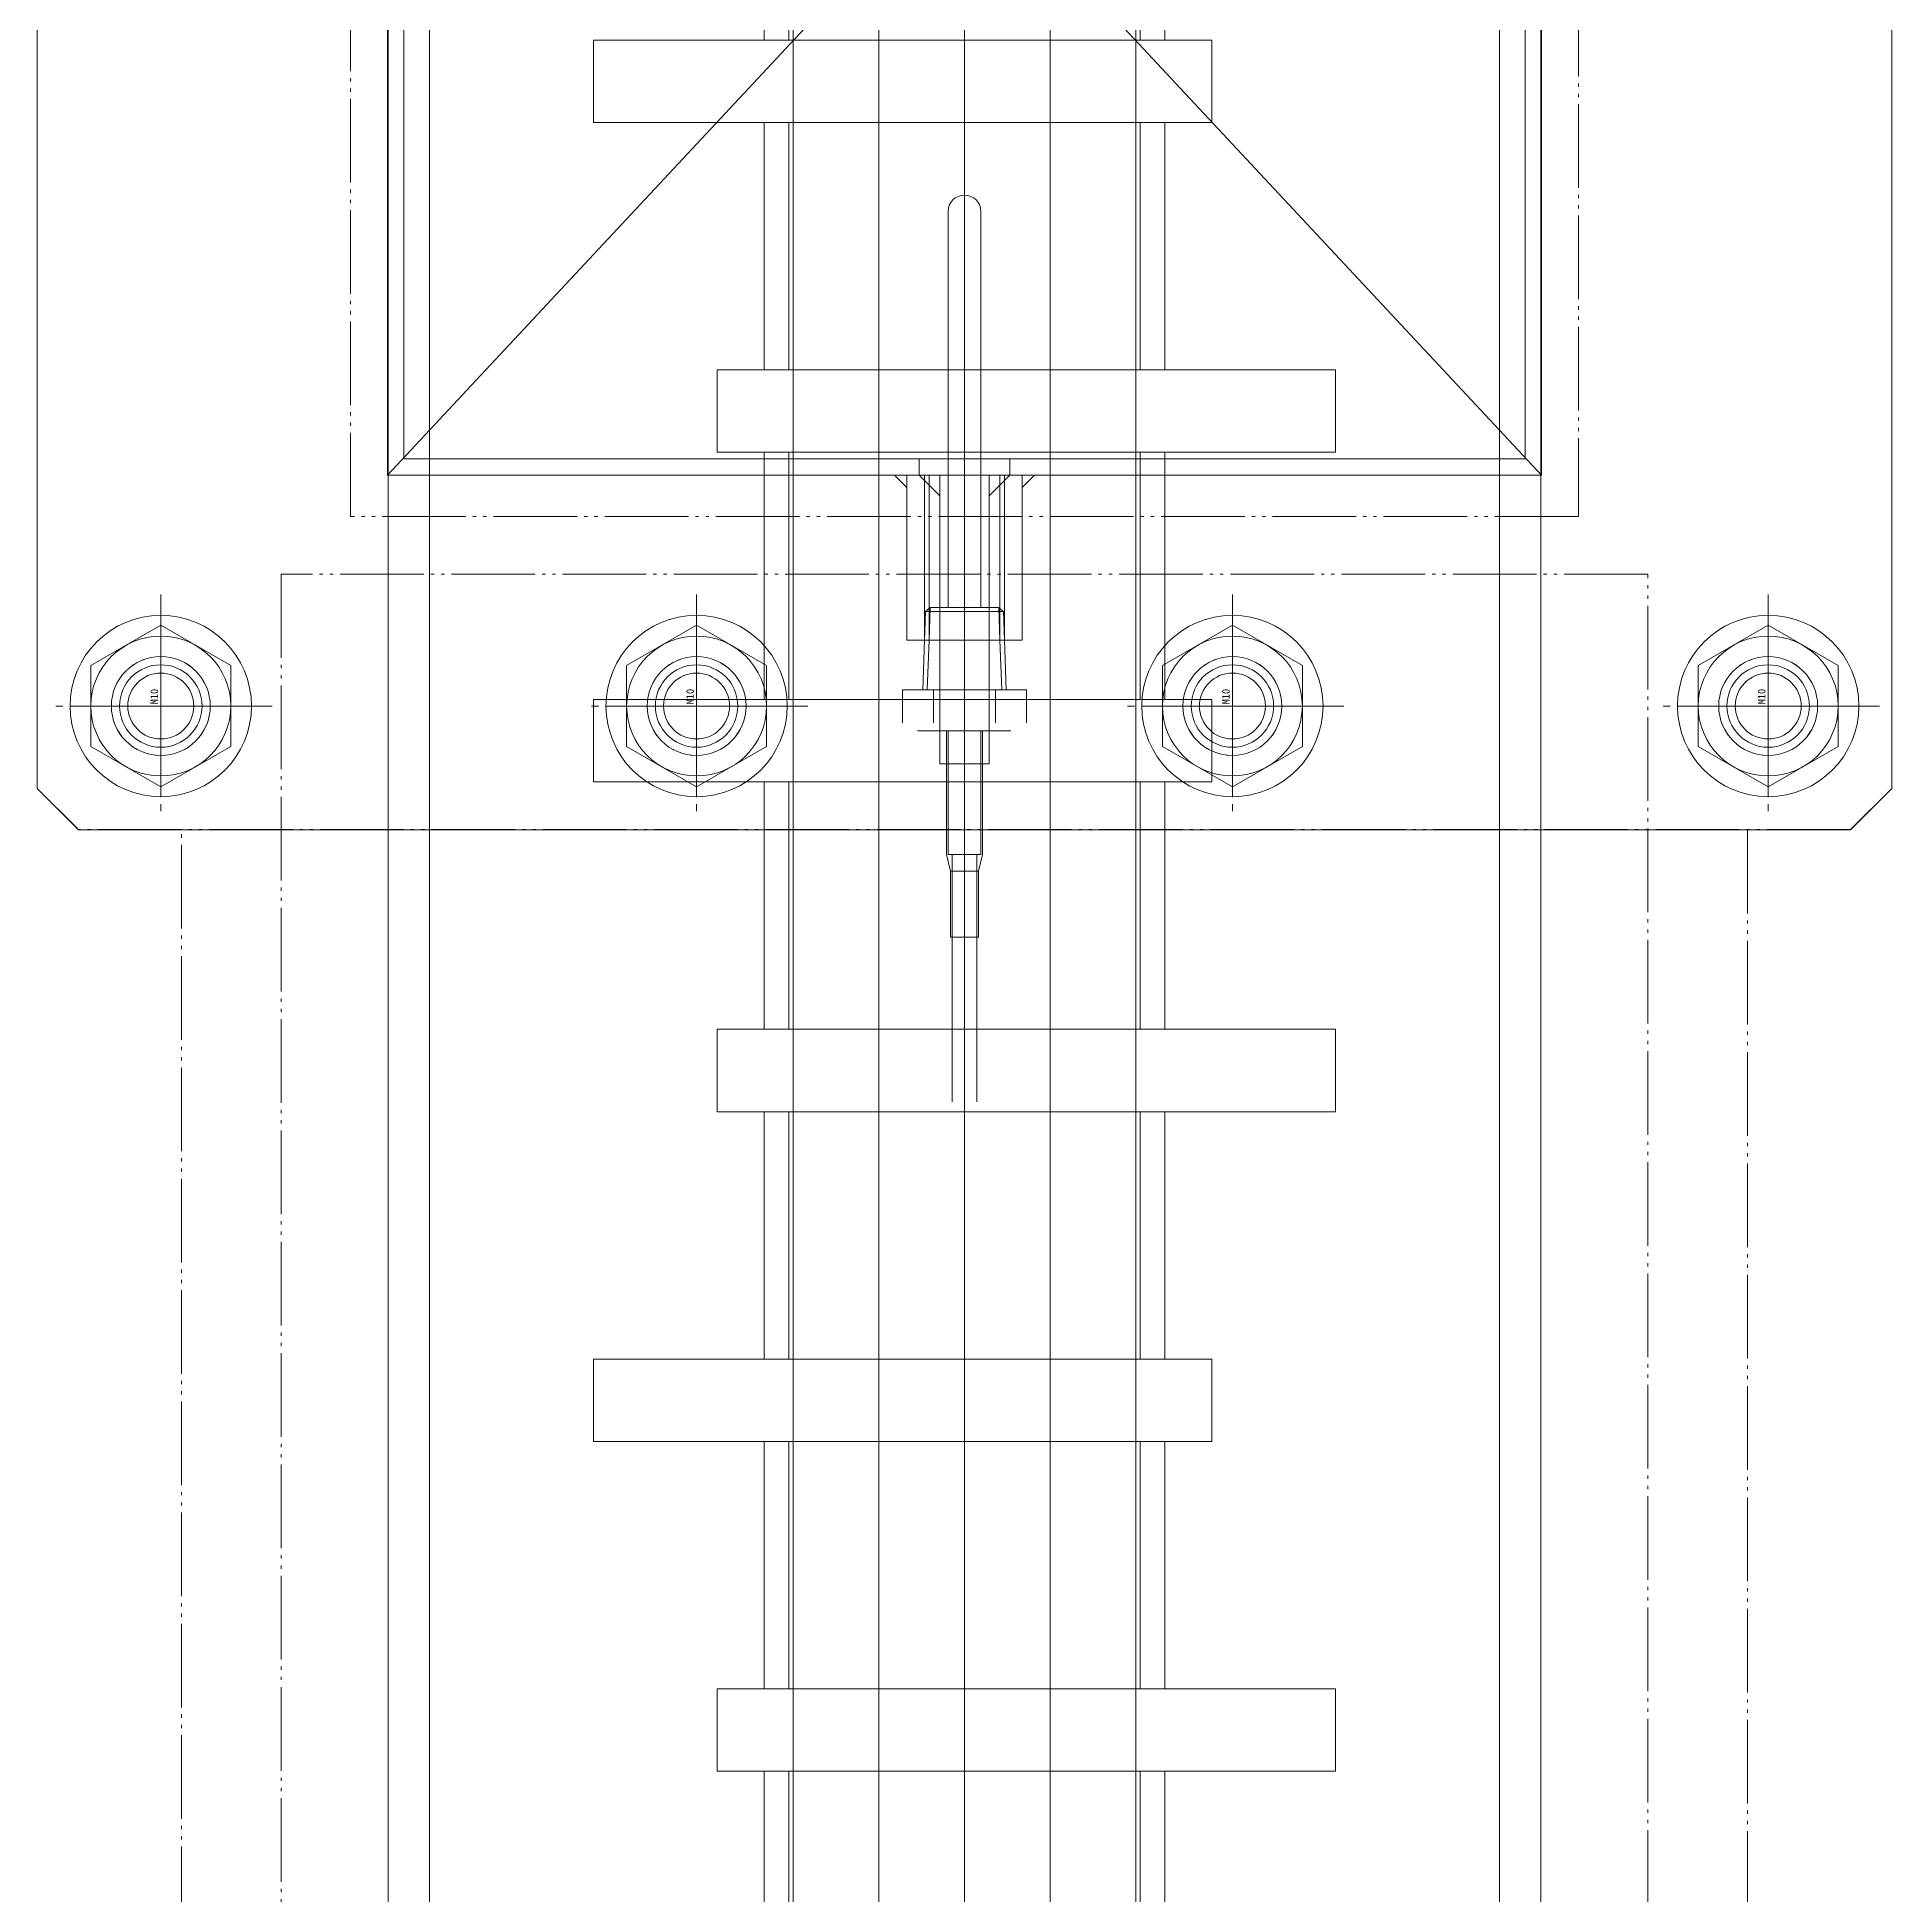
# Model space of a CAD drawing. Units: millimetres at full size. Extents: x -21196 to 21204, y -11807 to 11807.
# Drawn here: x -15712 to -15487, y -2438.9 to -2213.5 of the extents above; entities that cross this region are included whole.
import ezdxf
from ezdxf.enums import TextEntityAlignment as Align

# ---------------------------------------------------------------- set-up
doc = ezdxf.new("R2010")
doc.units = ezdxf.units.MM
doc.header["$LTSCALE"] = 0.5
doc.linetypes.add('USER3', pattern=[26.999999, 20.299999, -1.7, 0.8, -1.7, 0.8, -1.7])
doc.linetypes.add('USER4', pattern=[27.1, 22, -1.7, 1.7, -1.7])
doc.layers.add('1-0_設備-5(241129配置図菊池追記(立面図).jww)(機器配置図 260128.dwg)', color=7, linetype='Continuous', lineweight=9)
doc.styles.add('ＭＳ ゴシック', font='')
doc.styles.get('ＭＳ ゴシック').set_extended_font_data('MS Gothic')

msp = doc.modelspace()

# ---------------------------------------------------------------- linework, layer by layer
at = {"layer": '1-0_設備-5(241129配置図菊池追記(立面図).jww)(機器配置図 260128.dwg)', "linetype": 'USER4'}
for p, q in [((-15599.5215, -2825.1471), (-15599.5215, -1610.1471)), ((-15599.5215, -3335.6475), (-15599.5215, -1770.7806)), ((-15599.5215, -3372.246), (-15599.5215, -1986.1498)), ((-15599.5215, -2230.6777), (-15599.5215, -2344.6736)), ((-15599.5215, -2288.2198), (-15599.5215, -2262.2886)), ((-15697.0215, -2281.1354), (-15697.0215, -2308.16)), ((-15632.0215, -2281.1354), (-15632.0215, -2308.16)), ((-15567.0215, -2281.1354), (-15567.0215, -2308.16)), ((-15502.0215, -2281.1354), (-15502.0215, -2308.16)), ((-15697.0215, -2284.3088), (-15697.0215, -2304.9855)), ((-15697.0215, -2284.3093), (-15697.0215, -2304.986)), ((-15632.0215, -2304.9855), (-15632.0215, -2284.3088)), ((-15632.0215, -2284.3093), (-15632.0215, -2304.986)), ((-15567.0215, -2304.9855), (-15567.0215, -2284.3088)), ((-15567.0215, -2284.3093), (-15567.0215, -2304.986)), ((-15502.0215, -2284.3088), (-15502.0215, -2304.9855)), ((-15502.0215, -2284.3093), (-15502.0215, -2304.986)), ((-15683.5093, -2294.6477), (-15710.5338, -2294.6477)), ((-15686.6832, -2294.6471), (-15707.3599, -2294.6471)), ((-15686.6832, -2294.6477), (-15707.3599, -2294.6477)), ((-15618.5093, -2294.6477), (-15645.5338, -2294.6477)), ((-15621.6832, -2294.6471), (-15642.3599, -2294.6471)), ((-15621.6832, -2294.6477), (-15642.3599, -2294.6477)), ((-15553.5093, -2294.6477), (-15580.5338, -2294.6477)), ((-15556.6832, -2294.6471), (-15577.3599, -2294.6471)), ((-15556.6832, -2294.6477), (-15577.3599, -2294.6477)), ((-15488.5093, -2294.6477), (-15515.5338, -2294.6477)), ((-15491.6832, -2294.6471), (-15512.3599, -2294.6471)), ((-15491.6832, -2294.6477), (-15512.3599, -2294.6477))]:
    msp.add_line(p, q, dxfattribs=at)
at = {"layer": '1-0_設備-5(241129配置図菊池追記(立面図).jww)(機器配置図 260128.dwg)'}
for p, q in [((-15664.4215, -3354.6477), (-15664.4215, -2070.6477)), ((-15534.6215, -3354.6477), (-15534.6215, -2070.6477)), ((-15669.4215, -3348.6477), (-15669.4215, -2073.6477)), ((-15529.6215, -3348.6477), (-15529.6215, -2073.6477)), ((-15609.9138, -2093.5395), (-15609.9138, -3323.6475)), ((-15589.1292, -2114.3241), (-15589.1292, -3323.6475)), ((-15529.5215, -2266.6477), (-15669.5215, -2116.6477)), ((-15669.5215, -2266.6477), (-15529.5215, -2116.6477)), ((-15620.8215, -2213.8607), (-15620.8215, -2183.8607)), ((-15599.5215, -2213.8607), (-15599.5215, -2183.8607)), ((-15578.2215, -2213.8607), (-15578.2215, -2183.8607)), ((-15620.3061, -2213.8607), (-15620.3061, -2223.8607)), ((-15609.9138, -2213.8607), (-15609.9138, -2223.8607)), ((-15599.5215, -2213.8607), (-15599.5215, -2223.8607)), ((-15589.1292, -2213.8607), (-15589.1292, -2223.8607)), ((-15578.7369, -2213.8607), (-15578.7369, -2223.8607)), ((-15620.8215, -2253.8607), (-15620.8215, -2223.8607)), ((-15599.5215, -2253.8607), (-15599.5215, -2223.8607)), ((-15578.2215, -2253.8607), (-15578.2215, -2223.8607)), ((-15601.5215, -2234.6777), (-15601.5215, -2282.6777)), ((-15597.5215, -2234.6777), (-15597.5215, -2282.6777)), ((-15620.3061, -2263.8607), (-15620.3061, -2253.8607)), ((-15609.9138, -2263.8607), (-15609.9138, -2253.8607)), ((-15599.5215, -2263.8607), (-15599.5215, -2253.8607)), ((-15589.1292, -2263.8607), (-15589.1292, -2253.8607)), ((-15578.7369, -2263.8607), (-15578.7369, -2253.8607)), ((-15620.8215, -2293.8607), (-15620.8215, -2263.8607)), ((-15605.0215, -2264.6477), (-15605.0215, -2266.6477)), ((-15599.5215, -2293.8607), (-15599.5215, -2263.8607)), ((-15594.0215, -2264.6477), (-15594.0215, -2266.6477)), ((-15578.2215, -2293.8607), (-15578.2215, -2263.8607)), ((-15604.3855, -2266.6477), (-15604.3855, -2286.6477)), ((-15603.8045, -2266.6477), (-15603.8045, -2286.6477)), ((-15595.2385, -2266.6477), (-15595.2385, -2286.6477)), ((-15594.6575, -2266.6477), (-15594.6575, -2286.6477)), ((-15604.2494, -2283.1798), (-15603.6994, -2282.6798)), ((-15603.6819, -2282.6777), (-15595.3611, -2282.6777)), ((-15595.3611, -2282.6801), (-15594.8111, -2283.1801)), ((-15604.2494, -2283.1777), (-15594.7937, -2283.1777)), ((-15604.3705, -2286.6477), (-15594.6726, -2286.6477)), ((-15705.5085, -2299.5477), (-15705.5085, -2289.7477)), ((-15640.5085, -2299.5477), (-15640.5085, -2289.7477)), ((-15575.5085, -2299.5477), (-15575.5085, -2289.7477)), ((-15510.5085, -2299.5477), (-15510.5085, -2289.7477)), ((-15620.3061, -2293.8607), (-15620.3061, -2303.8607)), ((-15609.9138, -2293.8607), (-15609.9138, -2303.8607)), ((-15607.0271, -2292.6777), (-15592.016, -2292.6777)), ((-15607.0271, -2292.6777), (-15607.0271, -2296.6777)), ((-15603.2743, -2296.6777), (-15603.2743, -2292.6777)), ((-15599.5215, -2293.8607), (-15599.5215, -2303.8607)), ((-15595.7688, -2296.6777), (-15595.7688, -2292.6777)), ((-15592.016, -2292.6777), (-15592.016, -2296.6777)), ((-15589.1292, -2293.8607), (-15589.1292, -2303.8607)), ((-15578.7369, -2293.8607), (-15578.7369, -2303.8607)), ((-15605.2325, -2297.6767), (-15593.8924, -2297.6777)), ((-15597.5215, -2297.6774), (-15597.5215, -2312.6772)), ((-15705.5085, -2299.5477), (-15697.0215, -2304.4477)), ((-15640.5085, -2299.5477), (-15632.0215, -2304.4477)), ((-15575.5085, -2299.5477), (-15567.0215, -2304.4477)), ((-15510.5085, -2299.5477), (-15502.0215, -2304.4477)), ((-15620.8215, -2333.8607), (-15620.8215, -2303.8607)), ((-15599.5215, -2333.8607), (-15599.5215, -2303.8607)), ((-15578.2215, -2333.8607), (-15578.2215, -2303.8607)), ((-15529.6215, -2309.6477), (-15669.4215, -2309.6477)), ((-15601.2215, -2314.6772), (-15597.8215, -2314.6772)), ((-15620.3061, -2343.8607), (-15620.3061, -2333.8607)), ((-15609.9138, -2343.8607), (-15609.9138, -2333.8607)), ((-15599.5215, -2343.8607), (-15599.5215, -2333.8607)), ((-15589.1292, -2343.8607), (-15589.1292, -2333.8607)), ((-15578.7369, -2343.8607), (-15578.7369, -2333.8607)), ((-15620.8215, -2373.8607), (-15620.8215, -2343.8607)), ((-15599.5215, -2373.8607), (-15599.5215, -2343.8607)), ((-15578.2215, -2373.8607), (-15578.2215, -2343.8607)), ((-15620.3061, -2373.8607), (-15620.3061, -2383.8607)), ((-15609.9138, -2373.8607), (-15609.9138, -2383.8607)), ((-15599.5215, -2373.8607), (-15599.5215, -2383.8607)), ((-15589.1292, -2373.8607), (-15589.1292, -2383.8607)), ((-15578.7369, -2373.8607), (-15578.7369, -2383.8607)), ((-15620.8215, -2413.8607), (-15620.8215, -2383.8607)), ((-15599.5215, -2413.8607), (-15599.5215, -2383.8607)), ((-15578.2215, -2413.8607), (-15578.2215, -2383.8607)), ((-15620.3061, -2423.8607), (-15620.3061, -2413.8607)), ((-15609.9138, -2423.8607), (-15609.9138, -2413.8607)), ((-15599.5215, -2423.8607), (-15599.5215, -2413.8607)), ((-15589.1292, -2423.8607), (-15589.1292, -2413.8607)), ((-15578.7369, -2423.8607), (-15578.7369, -2413.8607)), ((-15620.8215, -2453.8607), (-15620.8215, -2423.8607)), ((-15599.5215, -2453.8607), (-15599.5215, -2423.8607)), ((-15578.2215, -2453.8607), (-15578.2215, -2423.8607))]:
    msp.add_line(p, q, dxfattribs=at)
at = {"layer": '1-0_設備-5(241129配置図菊池追記(立面図).jww)(機器配置図 260128.dwg)', "linetype": 'USER3'}
for points in [[(-15712.0215, -2304.6471), (-15712.0215, -1999.6471), (-15707.0215, -1994.6471), (-15492.0215, -1994.6471), (-15487.0215, -1999.6471), (-15487.0215, -2304.6471), (-15492.0215, -2309.6471), (-15707.0215, -2309.6471)], [(-15674.0215, -2271.6471), (-15674.0215, -2032.6471), (-15525.0215, -2032.6471), (-15525.0215, -2271.6471)], [(-15682.4215, -2278.6477), (-15682.4215, -2778.6477), (-15516.6215, -2778.6477), (-15516.6215, -2278.6477)]]:
    msp.add_lwpolyline(points, close=True, dxfattribs=at)
at = {"layer": '1-0_設備-5(241129配置図菊池追記(立面図).jww)(機器配置図 260128.dwg)'}
for points in [[(-15669.4215, -2309.6477), (-15707.0215, -2309.6477), (-15712.0215, -2304.6477), (-15712.0215, -2073.6477)], [(-15487.0215, -2073.6477), (-15487.0215, -2304.6477), (-15492.0215, -2309.6477), (-15529.6215, -2309.6477)], [(-15603.6819, -2282.6801), (-15603.8205, -2286.6477), (-15604.0311, -2292.6777)], [(-15595.3611, -2282.6801), (-15595.2226, -2286.6482), (-15595.012, -2292.6777)], [(-15688.5345, -2289.7477), (-15697.0215, -2284.8477), (-15705.5085, -2289.7477)], [(-15623.5345, -2289.7477), (-15632.0215, -2284.8477), (-15640.5085, -2289.7477)], [(-15604.5811, -2292.6777), (-15604.3705, -2286.6477), (-15604.2494, -2283.1798)], [(-15594.7937, -2283.1798), (-15594.6726, -2286.6477), (-15594.462, -2292.6777)], [(-15558.5345, -2289.7477), (-15567.0215, -2284.8477), (-15575.5085, -2289.7477)], [(-15493.5345, -2289.7477), (-15502.0215, -2284.8477), (-15510.5085, -2289.7477)], [(-15697.0215, -2304.4477), (-15688.5345, -2299.5477), (-15688.5345, -2289.7477)], [(-15632.0215, -2304.4477), (-15623.5345, -2299.5477), (-15623.5345, -2289.7477)], [(-15567.0215, -2304.4477), (-15558.5345, -2299.5477), (-15558.5345, -2289.7477)], [(-15502.0215, -2304.4477), (-15493.5345, -2299.5477), (-15493.5345, -2289.7477)], [(-15601.7215, -2297.6772), (-15601.7215, -2312.6772), (-15601.2215, -2314.6772), (-15601.2215, -2322.6777), (-15597.8215, -2322.6777), (-15597.8215, -2314.6772), (-15597.3215, -2312.6772), (-15597.3215, -2297.6774)], [(-15601.5215, -2297.677), (-15601.5215, -2312.6772), (-15597.5215, -2312.6772)], [(-15601.0215, -2312.6772), (-15601.0215, -2322.6777), (-15601.0215, -2342.6772)], [(-15598.0215, -2312.6772), (-15598.0215, -2322.6777), (-15598.0215, -2342.6772)]]:
    msp.add_lwpolyline(points, dxfattribs=at)
for points in [[(-15620.3061, -3323.6475), (-15620.3061, -2076.6475), (-15619.3061, -2075.6475), (-15579.7369, -2075.6475), (-15578.7369, -2076.6475), (-15578.7369, -3323.6475), (-15580.7369, -3325.6475), (-15618.3061, -3325.6475)], [(-15669.5215, -2266.6477), (-15669.5215, -2116.6477), (-15529.5215, -2116.6477), (-15529.5215, -2266.6477)], [(-15667.5215, -2264.6477), (-15667.5215, -2118.6477), (-15531.5215, -2118.6477), (-15531.5215, -2264.6477)], [(-15575.2215, -2213.8607), (-15575.2215, -2183.8607), (-15623.8215, -2183.8607), (-15623.8215, -2213.8607)], [(-15644.5215, -2223.8607), (-15644.5215, -2213.8607), (-15569.5215, -2213.8607), (-15569.5215, -2223.8607)], [(-15575.2215, -2253.8607), (-15575.2215, -2223.8607), (-15623.8215, -2223.8607), (-15623.8215, -2253.8607)], [(-15554.5215, -2253.8607), (-15554.5215, -2263.8607), (-15629.5215, -2263.8607), (-15629.5215, -2253.8607)], [(-15575.2215, -2293.8607), (-15575.2215, -2263.8607), (-15623.8215, -2263.8607), (-15623.8215, -2293.8607)], [(-15606.5215, -2266.6477), (-15608.0215, -2266.6477), (-15606.5215, -2268.1477)], [(-15606.5215, -2266.6477), (-15592.5215, -2266.6477), (-15592.5215, -2286.6477), (-15606.5215, -2286.6477)], [(-15602.5215, -2266.6477), (-15602.5215, -2269.1477), (-15605.0215, -2266.6477)], [(-15602.5215, -2266.6477), (-15602.5215, -2301.6477), (-15596.5215, -2301.6477), (-15596.5215, -2266.6477)], [(-15596.5215, -2266.6477), (-15596.5215, -2269.1477), (-15594.0215, -2266.6477)], [(-15592.5215, -2266.6477), (-15591.0215, -2266.6477), (-15592.5215, -2268.1477)], [(-15644.5215, -2303.8607), (-15644.5215, -2293.8607), (-15569.5215, -2293.8607), (-15569.5215, -2303.8607)], [(-15575.2215, -2333.8607), (-15575.2215, -2303.8607), (-15623.8215, -2303.8607), (-15623.8215, -2333.8607)], [(-15554.5215, -2333.8607), (-15554.5215, -2343.8607), (-15629.5215, -2343.8607), (-15629.5215, -2333.8607)], [(-15575.2215, -2373.8607), (-15575.2215, -2343.8607), (-15623.8215, -2343.8607), (-15623.8215, -2373.8607)], [(-15644.5215, -2383.8607), (-15644.5215, -2373.8607), (-15569.5215, -2373.8607), (-15569.5215, -2383.8607)], [(-15575.2215, -2413.8607), (-15575.2215, -2383.8607), (-15623.8215, -2383.8607), (-15623.8215, -2413.8607)], [(-15554.5215, -2413.8607), (-15554.5215, -2423.8607), (-15629.5215, -2423.8607), (-15629.5215, -2413.8607)], [(-15575.2215, -2453.8607), (-15575.2215, -2423.8607), (-15623.8215, -2423.8607), (-15623.8215, -2453.8607)]]:
    msp.add_lwpolyline(points, close=True, dxfattribs=at)
at = {"layer": '1-0_設備-5(241129配置図菊池追記(立面図).jww)(機器配置図 260128.dwg)', "linetype": 'USER3'}
msp.add_lwpolyline([(-15504.5215, -2309.6471), (-15504.5215, -2497.1471), (-15694.5215, -2497.1471), (-15694.5215, -2309.6471)], dxfattribs=at)
at = {"layer": '1-0_設備-5(241129配置図菊池追記(立面図).jww)(機器配置図 260128.dwg)'}
for centre, radius in [((-15697.0215, -2294.6477), 11), ((-15632.0215, -2294.6477), 11), ((-15567.0215, -2294.6477), 11), ((-15502.0215, -2294.6477), 11), ((-15697.0215, -2294.6477), 8.487), ((-15632.0215, -2294.6477), 8.487), ((-15567.0215, -2294.6477), 8.487), ((-15502.0215, -2294.6477), 8.487), ((-15697.0215, -2294.6477), 6), ((-15632.0215, -2294.6477), 6), ((-15567.0215, -2294.6477), 6), ((-15502.0215, -2294.6477), 6), ((-15697.0215, -2294.6477), 5), ((-15697.0215, -2294.6477), 4), ((-15632.0215, -2294.6477), 5), ((-15632.0215, -2294.6477), 4), ((-15567.0215, -2294.6477), 5), ((-15567.0215, -2294.6477), 4), ((-15502.0215, -2294.6477), 5), ((-15502.0215, -2294.6477), 4)]:
    msp.add_circle(centre, radius, dxfattribs=at)
at = {"layer": '1-0_設備-5(241129配置図菊池追記(立面図).jww)(機器配置図 260128.dwg)', "linetype": 'USER3'}
for centre in [(-15697.0215, -2294.6471), (-15632.0215, -2294.6471), (-15567.0215, -2294.6471), (-15502.0215, -2294.6471)]:
    msp.add_circle(centre, 6, dxfattribs=at)
at = {"layer": '1-0_設備-5(241129配置図菊池追記(立面図).jww)(機器配置図 260128.dwg)'}
msp.add_arc((-15599.5215, -2234.6777), 2, 0, 180, dxfattribs=at)

# ---------------------------------------------------------------- texts
at = {"layer": '1-0_設備-5(241129配置図菊池追記(立面図).jww)(機器配置図 260128.dwg)', "style": 'ＭＳ ゴシック'}
for p in [(-15697.0848, -2294.4405), (-15632.0848, -2294.4405), (-15567.0848, -2294.4405), (-15502.0848, -2294.4405)]:
    msp.add_text('M10', height=0.918, rotation=90, dxfattribs=at).set_placement(p, align=Align.BOTTOM_LEFT)

doc.saveas('drawing.dxf')
